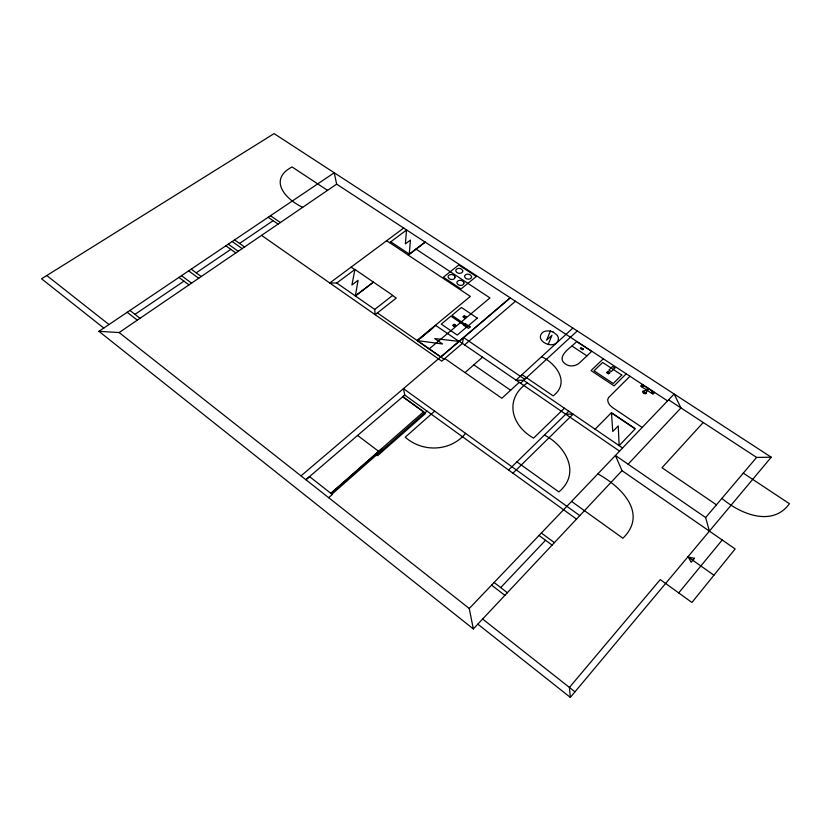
<?xml version="1.0" encoding="UTF-8"?>
<svg xmlns="http://www.w3.org/2000/svg" width="831" height="831" viewBox="0 0 831 831"><rect width="100%" height="100%" fill="white"/><g stroke="black" fill="none" stroke-linecap="round" stroke-linejoin="round"><path stroke-width="1.25" d="M409.247 254.203L410.431 240.076L405.362 243.899L406.556 230.021M392.523 295.504L396.273 298.08L375.155 314.679L374.729 309.433L392.731 295.337L354.941 269.452L351.918 284.971L358.078 280.317L355.367 295.961L373.451 282.135L355.315 295.909M548.117 344.585L551.981 335.288L546.601 340.17L550.465 330.935M678.709 592.918L722.212 540.005M477.825 624.143L570.336 697.386L771.241 457.206L274.085 133.614L41.55 278.79L103.792 328.058M709.404 531.134L705.644 517.557L756.605 457.414L771.241 457.206M703.234 422.501L661.995 467.728L716.447 504.801M667.563 400.885L336.648 184.139L334.228 172.765L98.931 331.33L473.327 628.932L622.014 470.658L615.418 455.481L705.644 517.557M628.08 464.197L680.953 407.917L674.138 394.008L469.266 608.489L473.327 628.932M500.709 587.59L545.531 540.264M647.827 388.17L645.614 390.425L642.893 391.38L642.955 392.648L644.596 393.728L646.113 393.499L646.674 391.121L648.886 388.856M641.875 386.882L643.443 385.293M595.1 429.18L611.46 412.654L635.351 428.734L619.147 445.613L618.243 425.898L612.759 431.528L611.46 412.654M629.94 376.277L608.541 397.582L607.669 399.825L608.115 402.142L609.653 404.957L612.468 407.533L642.176 427.466M626.242 373.815L614.078 385.864L591.028 370.595L603.306 358.795M512.945 473.192L573.099 414.15L565.734 414.222M508.562 470.024L568.809 411.22M564.394 408.198L533.564 438.124C511.055 425.43 503.991 398.911 527.373 382.894M571.957 346.018C567.428 349.581 557.04 357.766 564.976 363.656C569.443 367.302 576.195 366.357 580.09 362.347L591.672 351.378L576.724 341.593L571.957 346.018L586.935 355.865M519.219 382.343L501.882 398.267L444.772 358.504M465.578 433.387C450.568 451.649 422.626 452.635 405.227 437.189L434.665 411.127M520.507 383.226L577.275 330.956M572.86 328.089L515.999 380.131L523.644 380.349L622.585 447.971M426.957 411.085L425.036 412.82L402.806 396.74L404.739 395.037L403.45 388.648L579.778 515.615M330.831 493.323L423.55 411.802L402.765 396.761M330.987 493.437L381.502 449.02L382.447 449.727L331.943 494.185M465.007 372.589L482.541 357.205M328.65 497.676L332.327 494.487L309.558 476.61L305.881 479.726L404.739 395.037L576.506 519.095M464.581 344.886L515.469 301.258M301.009 475.883L510.161 297.789M440.887 357.018L510.317 297.893M429.201 348.885L489.947 297.903L415.967 249.071M420.642 338.113L432.826 328.037M425.046 242.133L408.198 255.003L389.614 242.652M425.254 242.174L408.27 255.148L470.336 296.407L417.069 340.43L443.983 359.179M403.7 228.058L329.762 282.987L336.773 283.018L354.941 269.452M406.619 229.969L389.552 242.704L386.612 240.751M98.931 331.33L119.134 332.556L336.648 184.139M134.954 314.367L183.963 281.138M196.199 272.838L230.831 249.362M239.567 243.431L273.129 220.672M553.072 331.985L557.102 335.122A9.276 6.741 13.9 0 1 558.183 340.305C554.069 351.004 532.733 340.128 543.204 332.005A9.193 6.679 13.9 0 1 553.041 331.985M668.581 399.815L756.605 457.414M646.258 389.76L640.628 386.072L642.197 384.483L654.579 392.596L653.021 394.195L647.318 390.456M645.77 390.258L646.83 390.954M327.539 190.361L292.045 166.938C267.904 179.735 285.417 199.315 302.692 207.314M743.298 473.13L789.45 503.731C772.186 527.54 739.891 513.776 721.9 498.371M390.757 241.8L409.33 254.13M541.615 356.686C556.552 363.791 570.263 382.738 553.197 395.899L522.003 374.636M612.364 413.537L634.105 428.173M524.777 379.3L463.532 337.49L462.42 343.411L441.687 361.132L261.557 235.381M351.118 267.125L354.733 269.608M459.179 341.188L619.573 451.129M270.48 215.728L280.39 222.531M268.184 217.275L278.094 224.09M473.826 364.851L510.608 390.258M622.014 470.658L735.144 548.948L691.922 602.465L660.261 579.591L569.422 687.424L570.336 697.386M377.399 312.913L440.679 356.883M336.773 283.007L374.729 309.433M544.398 435.049C565.724 445.935 581.264 473.296 558.848 491.921L516.913 461.87M597.832 473.899C620.799 486.353 648.512 513.298 622.897 538.239L571.541 501.415M687.912 556.822L713.933 575.208M234.591 239.91L244.563 246.973M232.192 241.53L242.174 248.604M228.265 244.179L238.248 251.284M225.845 245.81L235.827 252.936M191.192 269.161L201.237 276.536M188.668 270.864L198.713 278.26M541.355 533.024L554.391 542.633M539.028 535.455L552.075 545.105M181.501 275.684L191.556 283.142M178.945 277.409L189.011 284.877M357.59 435.465L378.624 451.306M494.092 582.5L507.357 592.711M491.599 585.107L504.874 595.349M129.906 310.451L140.034 318.294M127.185 312.29L137.323 320.143M46.775 275.528L108.986 324.557M119.134 332.556L469.266 608.489M482.634 619.022L574.99 691.818M471.582 276.671L471.468 277.627C470.055 280.203 465.308 279.476 464.581 276.65L464.695 275.695C466.129 273.129 470.845 273.846 471.582 276.671M463.947 282.883L463.833 283.849C462.4 286.435 457.621 285.729 456.905 282.862L457.019 281.896C458.463 279.309 463.22 280.016 463.947 282.883M462.753 270.864L462.628 271.82C461.205 274.365 456.489 273.659 455.762 270.844L455.887 269.888C457.32 267.364 462.015 268.049 462.753 270.864M609.113 372.631L608.365 373.358L607.284 372.641L608.022 371.924L609.113 372.631M609.798 372.631L608.489 373.898L606.599 372.652L607.897 371.384L609.798 372.631M455.097 277.024C454.952 280.649 448.719 280.192 448.065 277.003L448.189 276.048C449.644 273.492 454.37 274.168 455.097 277.024M465.329 316.84C463.573 319.177 463.147 314.492 465.329 316.84M466.004 316.84L464.602 318.024L462.846 316.84L464.259 315.666L466.004 316.84M455.139 325.388C453.362 327.746 452.947 323.01 455.139 325.388M455.824 325.378L454.391 326.583L452.635 325.388L454.069 324.194L455.824 325.378M694.456 558.287L691.143 562.275L688.359 557.134L694.456 558.287M652.013 391.983L652.449 392.533L652.013 391.983M653.249 391.713L651.681 393.323L653.28 391.744M643.391 386.332L642.643 386.103L643.391 386.332M621.796 375.041L613.226 383.507L594.03 370.803L602.662 362.482L621.796 375.041M614.857 368.008L611.211 371.582L608.905 370.065L612.561 366.502L614.857 368.008M583.393 349.103L582.593 349.851L580.215 348.293L581.014 347.545L583.393 349.103M424.35 412.986L376.672 454.962L377.617 455.679L425.285 413.661L424.35 412.986M470.138 326.905L468.424 328.359L463.438 324.983L465.152 323.539L470.138 326.905M466.814 326.947L457.237 335.049L441.271 324.132L450.89 316.154L466.814 326.947M477.295 318.138L467.853 326.126L451.939 315.344L461.423 307.48L477.295 318.138M435.704 325.42L417.328 340.606L442.508 343.982L434.727 338.601L458.961 341.364L435.704 325.42M476.308 276.484L461.028 288.959L443.359 277.222L458.722 264.964L476.308 276.484M643.038 391.287C643.381 394.143 649.904 394.434 642.965 391.349"/></g></svg>
